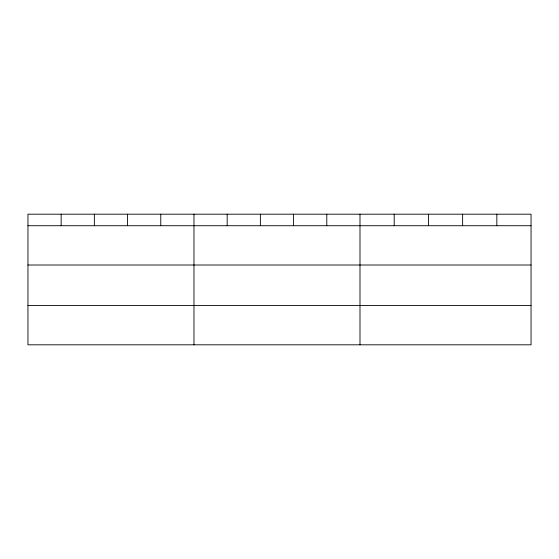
<?xml version="1.0" encoding="UTF-8"?>
<svg xmlns="http://www.w3.org/2000/svg" width="559" height="559" viewBox="0 0 559 559"><rect width="100%" height="100%" fill="white"/><g stroke="black" fill="none" stroke-linecap="round" stroke-linejoin="round"><path stroke-width="0.84" d="M531.05 265.015L531.05 214.188L27.95 214.188L27.95 344.812L531.05 344.812L531.05 265.015L27.95 265.015M27.95 225.717L531.05 225.717M27.95 305.514L531.05 305.514M496.839 214.188L496.839 225.717M462.628 214.188L462.628 225.717M428.418 214.188L428.418 225.717M394.207 214.188L394.207 225.717M359.996 214.188L359.996 344.812M326.791 214.188L326.791 225.717M293.587 214.188L293.587 225.717M260.382 214.188L260.382 225.717M227.178 214.188L227.178 225.717M193.973 214.188L193.973 344.812M160.768 214.188L160.768 225.717M127.564 214.188L127.564 225.717M94.359 214.188L94.359 225.717M61.155 214.188L61.155 225.717"/></g></svg>
